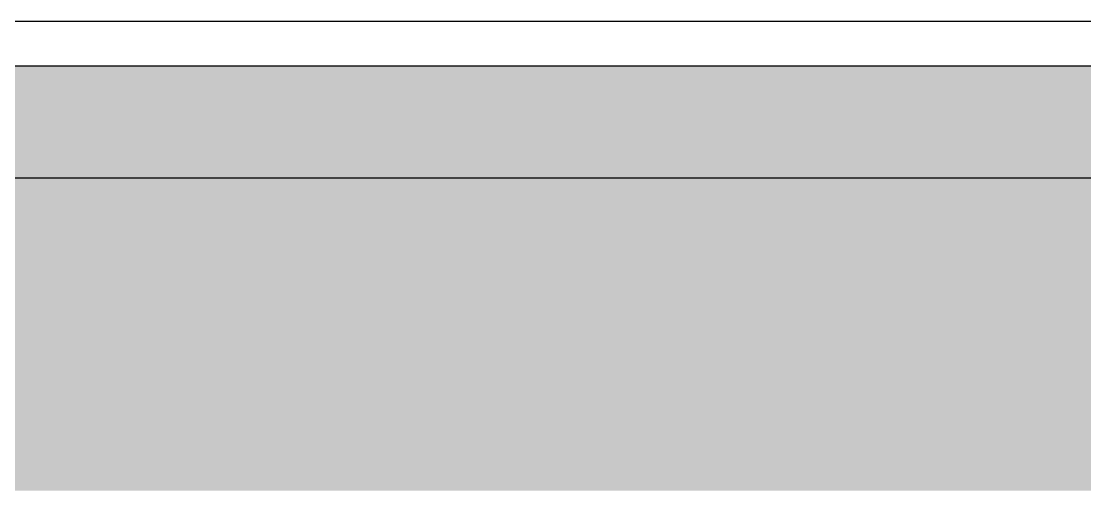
# Model space of a CAD drawing. Extents: x -3644356 to -3532817, y -18707075 to -18638610.
# Drawn here: x -3619726 to -3617347, y -18667799 to -18666749 of the extents above; entities that cross this region are included whole.
import ezdxf

# ---------------------------------------------------------------- set-up
doc = ezdxf.new("R2010")
doc.units = 0
doc.header["$LTSCALE"] = 0.5
doc.linetypes.add('CENTER2', pattern=[1.125, 0.75, -0.125, 0.125, -0.125])
for name, color, linetype in [('A-BEAM AND SLAB', 7, 'Continuous'), ('A-BEAM HATCH', 252, 'Continuous'), ('A-SLABS', 1, 'Continuous'), ('S-GRID', 252, 'CENTER2')]:
    doc.layers.add(name, color=color, linetype=linetype)
doc.layers.add('A-DETL-GENF', color=92, linetype='Continuous', lineweight=9)

msp = doc.modelspace()

# ---------------------------------------------------------------- hatches: boundary and pattern name
at = {"layer": 'A-BEAM HATCH'}
h = msp.add_hatch(color=256, dxfattribs=at)
h.dxf.hatch_style = 1
h.paths.add_polyline_path([(-3626492.2, -18661499.2), (-3626694.1, -18661499.2), (-3626694.1, -18662249.2), (-3626492.2, -18662249.2)])
h.paths.add_polyline_path([(-3626492.2, -18662249.2), (-3626694.1, -18662249.2), (-3626694.1, -18662699.2), (-3626492.2, -18662699.2)])
h.paths.add_polyline_path([(-3626492.2, -18662699.2), (-3626694.1, -18662699.2), (-3626694.1, -18662899.2), (-3626492.2, -18662899.2)])
h.paths.add_polyline_path([(-3626492.2, -18662899.2), (-3626694.1, -18662899.2), (-3626694.1, -18666749.2), (-3626492.2, -18666749.2)])
h.paths.add_polyline_path([(-3587482.5, -18666749.2), (-3587700.9, -18666749.2), (-3587700.9, -18666849.2), (-3626492.2, -18666849.2), (-3626492.2, -18666749.2), (-3626694.1, -18666749.2), (-3626694.1, -18667099.2), (-3587482.5, -18667099.2)])
h.paths.add_polyline_path([(-3587482.5, -18661499.2), (-3587700.9, -18661499.2), (-3587700.9, -18666749.2), (-3587482.5, -18666749.2)])
at = {"layer": 'A-DETL-GENF'}
h = msp.add_hatch(dxfattribs=at)
h.set_pattern_fill('EARTH', color=252, scale=100)
h.paths.add_polyline_path([(-3632549.4, -18667798.9), (-3581150, -18667798.9), (-3581150, -18662699.2), (-3583333.6, -18662699.2), (-3583333.6, -18663824.2), (-3587482.5, -18663824.2), (-3587482.5, -18667099.2), (-3626694.1, -18667099.2), (-3626694.1, -18663949.2), (-3630530.4, -18663949.2), (-3630530.4, -18662724.2), (-3632549.4, -18662699.2)])

# ---------------------------------------------------------------- linework, layer by layer
at = {"layer": 'A-BEAM AND SLAB'}
for p, q in [((-3626492.2, -18666849.2), (-3587700.9, -18666849.2)), ((-3626694.1, -18667099.2), (-3587482.5, -18667099.2))]:
    msp.add_line(p, q, dxfattribs=at)
at = {"layer": 'A-SLABS'}
msp.add_line((-3620127.1, -18666749.2), (-3587700.9, -18666749.2), dxfattribs=at)
at = {"layer": 'S-GRID', "ltscale": 5000}
msp.add_line((-3634948.4, -18666749.2), (-3580064.2, -18666749.2), dxfattribs=at)

doc.saveas('drawing.dxf')
